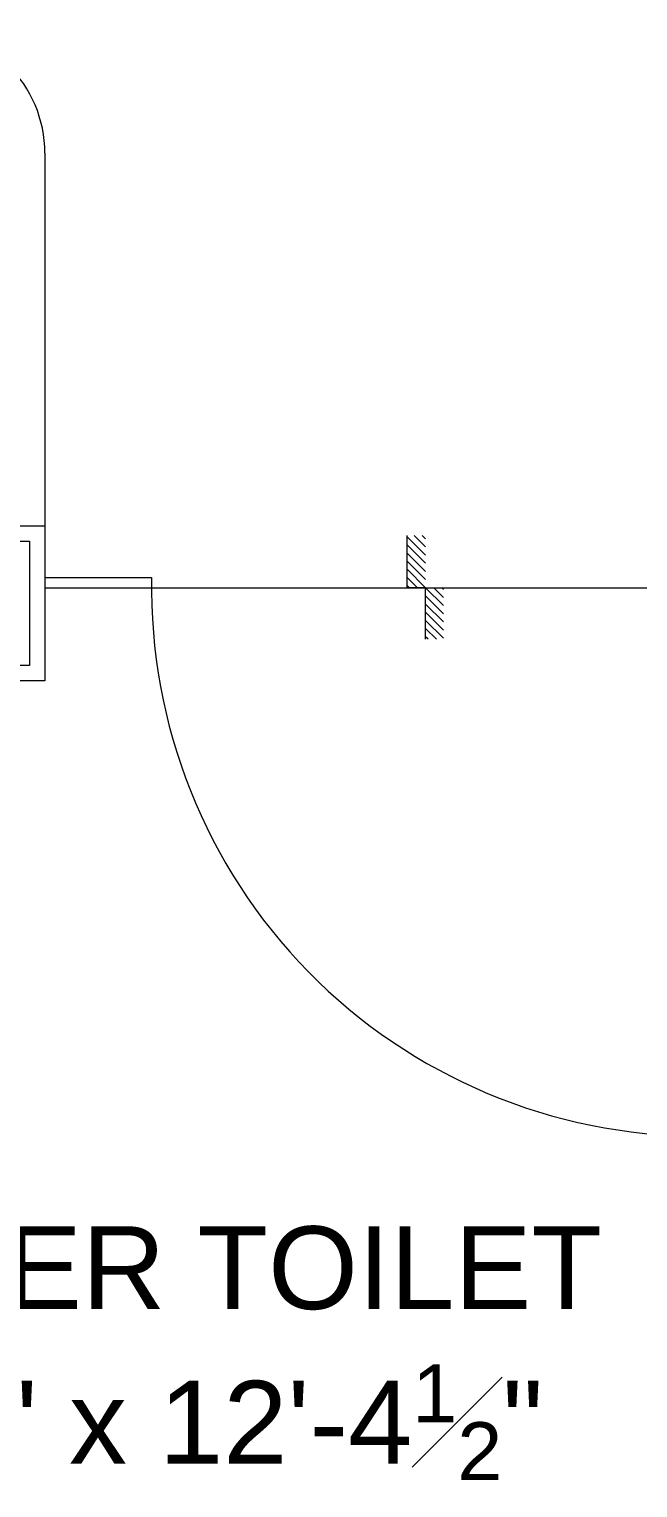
# Model space of a CAD drawing. Header units: inches. Extents: x 211391 to 214260, y -106888 to -102532.
# Drawn here: x 213253.6 to 213283.1, y -104852.5 to -104782 of the extents above; entities that cross this region are included whole.
import ezdxf

# ---------------------------------------------------------------- set-up
doc = ezdxf.new("R2010")
doc.units = ezdxf.units.IN
doc.header["$MEASUREMENT"] = 0
doc.layers.get('0').update_dxf_attribs({"color": 4})
for name, color, linetype, lineweight in [('counter', 177, 'Continuous', 13), ('DROP', 1, 'Continuous', 5), ('GLASS', 4, 'Continuous', 18), ('STONE', 1, 'Continuous', 18), ('TEXT', 3, 'Continuous', 9)]:
    doc.layers.add(name, color=color, linetype=linetype, lineweight=lineweight)
doc.styles.add('STYLE1', font='arial.ttf', dxfattribs={"height": 8})

# ---------------------------------------------------------------- blocks, each defined once
blk = doc.blocks.new('*X6')
at = {"color": 0}
for p, q in [((0, 0), (6, 6)), ((0, 2.65), (3.35, 6)), ((0, 5.3), (0.7, 6)), ((2.65, 0), (8.65, 6)), ((5.3, 0), (11.3, 6)), ((7.95, 0), (13.95, 6)), ((10.61, 0), (16.61, 6)), ((-16.76, -3.5), (-13.26, 0)), ((-16.76, -0.85), (-15.91, 0)), ((-16.42, -5.81), (-10.61, 0)), ((-13.76, -5.81), (-7.95, 0)), ((-11.11, -5.81), (-5.3, 0)), ((-8.46, -5.81), (-2.65, 0)), ((-5.81, -5.81), (0, 0)), ((13.26, 0), (17.04, 3.78)), ((15.91, 0), (17.04, 1.13)), ((-3.16, -5.81), (0, -2.65)), ((-0.51, -5.81), (0, -5.3))]:
    blk.add_line(p, q, dxfattribs=at)
blk = doc.blocks.new('4 UQ46U')
at = {"layer": 'DROP', "lineweight": 5}
blk.add_lwpolyline([(67308.827, -52969.15), (67308.827, -52972.456), (67307.643, -52972.456), (67307.643, -52975.818)], dxfattribs=at)
at = {"layer": 'DROP', "lineweight": 5, "extrusion": (0, 0, -1), "xscale": 0.1972594911858323, "yscale": 0.1972594911858323, "zscale": -0.1972594911858323, "rotation": 270}
blk.add_blockref('*X6', (-67308.827, -52972.456), dxfattribs=at)

msp = doc.modelspace()

# ---------------------------------------------------------------- linework, layer by layer
at = {"layer": 'counter', "ltscale": 20}
msp.add_line((213254.388, -104788.041), (213254.388, -104806.041), dxfattribs=at)
msp.add_arc((213248.388, -104788.041), 6, 0, 90, dxfattribs=at)
at = {"layer": 'DROP', "ltscale": 20}
msp.add_line((213259.545, -104809.041), (213286.05, -104809.037), dxfattribs=at)
at = {"layer": 'GLASS', "ltscale": 10}
for p, q in [((213254.388, -104808.541), (213259.55, -104808.541)), ((213254.388, -104809.041), (213259.545, -104809.041))]:
    msp.add_line(p, q, dxfattribs=at)
msp.add_arc((213286.05, -104809.037), 26.505, 178.92908, 270, dxfattribs=at)
at = {"layer": 'STONE'}
for points in [[(213200.638, -104829.022), (213200.638, -104813.541), (213179.388, -104813.541), (213179.388, -104806.041), (213254.388, -104806.041), (213254.388, -104813.541), (213212.638, -104813.541), (213212.638, -104873.541), (213220.616, -104873.541), (213220.616, -104878.041)], [(213201.388, -104828.272), (213201.388, -104812.791), (213180.138, -104812.791), (213180.138, -104806.791), (213253.638, -104806.791), (213253.638, -104812.791), (213211.888, -104812.791), (213211.888, -104874.291), (213219.866, -104874.291), (213219.866, -104878.791), (213283.433, -104878.791)]]:
    msp.add_lwpolyline(points, dxfattribs=at)

# ---------------------------------------------------------------- block references
at = {"layer": 'DROP', "ltscale": 20, "xscale": -0.7535655759087191, "yscale": 0.7535655759087191, "zscale": 0.7535655759087191, "rotation": 180}
msp.add_blockref('4 UQ46U', (162551.183, -144727.259), dxfattribs=at)

# ---------------------------------------------------------------- texts
at = {"layer": 'TEXT', "ltscale": 10, "insert": (213310.128, -104839.902), "char_height": 4, "attachment_point": 3, "style": 'STYLE1'}
msp.add_mtext_dynamic_manual_height_columns('\\A1;\\pxqc;MASTER TOILET\\P13\'-0" x 12\'-4{\\H0.7x;\\S1#2;}"', width=101.99422, gutter_width=35, heights=[-12.431], dxfattribs=at)

doc.saveas('drawing.dxf')
